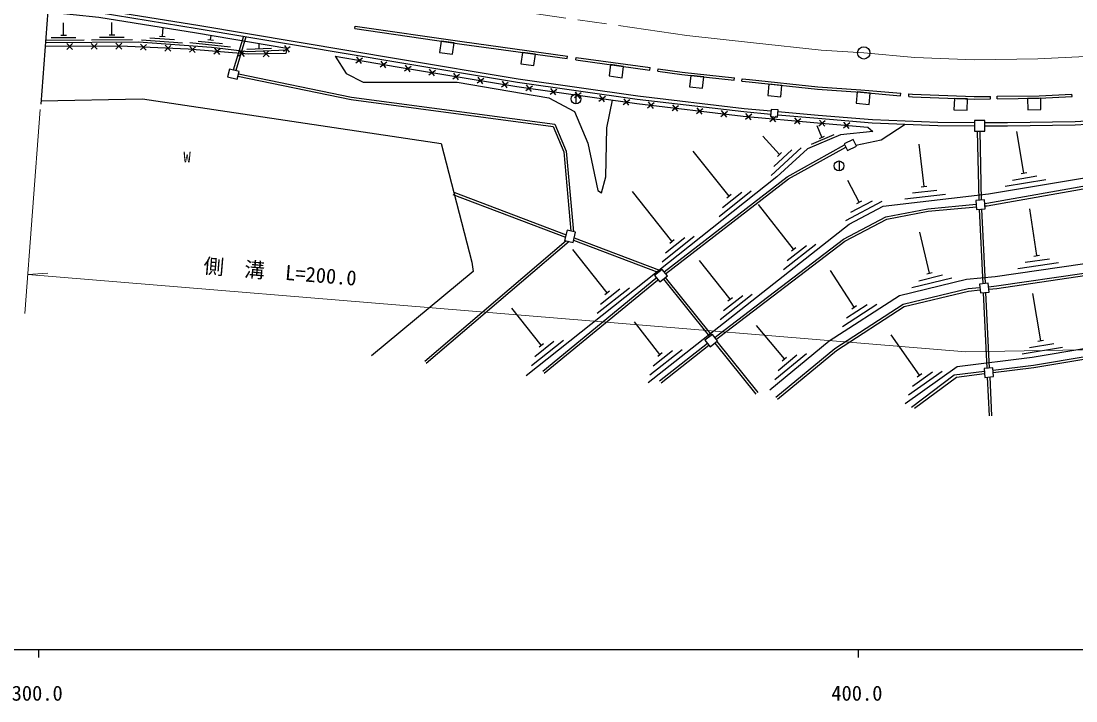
# Model space of a CAD drawing. Units: millimetres at full size, sheet at 1:1000; details may follow other scales. Extents: x 40000 to 680000, y 20000 to 380000.
# Drawn here: x 365881 to 494562, y 198715 to 281700 of the extents above; entities that cross this region are included whole.
import ezdxf
from ezdxf.enums import TextEntityAlignment as Align

# ---------------------------------------------------------------- set-up
doc = ezdxf.new("R2010")
doc.units = ezdxf.units.MM
doc.header["$LTSCALE"] = 1000
doc.linetypes.add('CHAIN', pattern=[18.5, 12, -1.5, 3.5, -1.5])
for name, color, linetype, lineweight in [('M-BGD', 7, 'Continuous', 25), ('M-BMK', 2, 'CHAIN', 13), ('M-BMK-OTRS', 5, 'Continuous', 25), ('M-BMK-SRVR', 3, 'Continuous', 25), ('M-STR-HTXT', 7, 'Continuous', 13), ('M-TTL-BAND', 7, 'Continuous', 25)]:
    doc.layers.add(name, color=color, linetype=linetype, lineweight=lineweight)
doc.styles.add('ＭＳ ゴシック', font='')
doc.styles.get('ＭＳ ゴシック').set_extended_font_data('MS Gothic')

msp = doc.modelspace()

# ---------------------------------------------------------------- linework, layer by layer
at = {"layer": 'M-BGD'}
for p, q in [((371063, 279992), (371053, 281492)), ((376956, 280030), (376947, 281530)), ((383115, 279844), (383193, 280916)), ((406609, 280776), (406652, 281073)), ((368861, 279377), (373566, 279408)), ((369565, 279682), (372565, 279702)), ((370713, 279989), (371413, 279994)), ((374460, 279414), (379460, 279447)), ((375458, 279721), (378458, 279740)), ((376606, 280028), (377306, 280033)), ((380578, 279427), (385564, 279064)), ((381597, 279653), (384589, 279435)), ((382766, 279869), (383464, 279818)), ((387481, 279268), (390465, 278964)), ((388655, 279450), (389352, 279379)), ((389004, 279414), (389059, 279955)), ((392999, 279849), (391767, 275720)), ((393287, 279764), (392059, 275649)), ((371445, 278951), (372157, 278249)), ((372152, 278956), (371449, 278244)), ((374444, 278972), (375156, 278269)), ((375152, 278977), (374449, 278265)), ((377444, 278992), (378156, 278290)), ((378151, 278997), (377449, 278285)), ((381166, 278854), (380429, 278179)), ((380460, 278885), (381135, 278148)), ((384163, 278722), (383426, 278047)), ((383457, 278753), (384132, 278015)), ((387171, 278557), (386410, 277908)), ((386456, 279071), (391430, 278564)), ((386466, 278613), (387115, 277852)), ((390162, 278317), (389400, 277669)), ((389457, 278374), (390105, 277612)), ((393152, 278077), (392391, 277429)), ((392447, 278134), (393096, 277372)), ((393431, 278281), (396428, 278405)), ((394929, 278343), (394905, 278943)), ((395411, 278055), (396126, 277355)), ((396118, 278062), (395419, 277348)), ((397884, 278020), (398713, 278580)), ((398019, 278714), (398579, 277886)), ((406727, 276624), (407542, 277204)), ((407424, 276507), (406844, 277322)), ((409685, 276127), (410500, 276707)), ((410383, 276010), (409803, 276824)), ((432488, 277121), (432529, 277418)), ((433566, 276972), (433607, 277269)), ((433566, 276972), (442597, 275720)), ((433607, 277269), (442638, 276017)), ((412645, 275632), (413458, 276214)), ((413343, 275516), (412761, 276329)), ((415605, 275142), (416418, 275724)), ((416303, 275027), (415720, 275840)), ((442597, 275720), (442638, 276017)), ((443548, 275588), (443589, 275885)), ((418565, 274652), (419378, 275235)), ((419262, 274537), (418680, 275350)), ((421525, 274163), (422338, 274745)), ((422222, 274048), (421640, 274861)), ((424484, 273673), (425297, 274256)), ((425182, 273558), (424600, 274371)), ((452882, 274473), (452915, 274771)), ((453820, 274369), (453853, 274668)), ((427456, 273208), (428256, 273809)), ((428156, 273109), (427556, 273908)), ((430426, 272786), (431226, 273387)), ((431126, 272687), (430526, 273486)), ((433396, 272364), (434196, 272965)), ((434096, 272265), (433496, 273064)), ((473161, 272591), (473187, 272890)), ((433574, 272801), (433574, 271601)), ((436367, 271942), (437166, 272543)), ((437067, 271842), (436466, 272642)), ((439337, 271520), (440136, 272120)), ((440037, 271420), (439436, 272220)), ((442319, 271128), (443105, 271747)), ((443021, 271045), (442402, 271830)), ((474162, 272502), (474188, 272801)), ((484156, 272203), (484151, 272503)), ((484955, 272215), (484951, 272515)), ((494097, 272498), (494082, 272798)), ((445298, 270775), (446084, 271393)), ((446000, 270691), (445381, 271477)), ((448277, 270421), (449063, 271040)), ((448979, 270338), (448361, 271123)), ((451256, 270067), (452042, 270686)), ((451958, 269984), (451340, 270769)), ((454246, 269721), (455014, 270362)), ((454950, 269658), (454310, 270425)), ((457234, 269452), (458002, 270093)), ((457938, 269388), (457298, 270156)), ((460222, 269183), (460990, 269824)), ((460926, 269119), (460285, 269887)), ((463212, 268914), (463976, 269559)), ((463916, 268855), (463272, 269619)), ((466201, 268660), (466965, 269305)), ((466906, 268600), (466261, 269365)), ((462324, 266658), (465083, 267837)), ((463586, 267523), (462996, 268902)), ((463264, 267385), (463907, 267661)), ((482535, 268273), (482718, 259824)), ((482835, 268279), (483017, 259851)), ((488211, 263140), (487363, 268209)), ((458396, 265422), (456368, 267632)), ((476048, 261496), (475446, 266694)), ((452245, 260348), (447880, 265839)), ((457366, 262847), (461049, 266228)), ((457697, 263966), (459907, 265994)), ((458138, 265185), (458654, 265659)), ((465662, 264626), (465662, 263426)), ((486831, 262300), (489790, 262795)), ((487866, 263082), (488557, 263197)), ((468137, 259595), (466727, 262243)), ((475700, 261455), (476396, 261536)), ((485944, 261543), (490875, 262369)), ((418546, 260551), (432290, 255327)), ((418653, 260831), (432361, 255621)), ((445286, 254817), (440462, 260887)), ((451034, 257853), (454948, 260964)), ((451444, 258945), (453792, 260812)), ((451971, 260130), (452519, 260566)), ((473703, 260016), (478670, 260591)), ((474627, 260727), (477607, 261072)), ((460130, 253855), (455841, 259305)), ((466494, 257360), (470907, 259710)), ((467095, 258360), (469743, 259770)), ((467828, 259430), (468446, 259759)), ((482757, 258733), (483196, 249638)), ((483056, 258760), (483495, 249664)), ((489783, 253071), (488940, 258792)), ((432379, 254872), (415116, 240128)), ((444076, 252322), (447990, 255433)), ((444485, 253414), (446834, 255281)), ((445012, 254599), (445560, 255035)), ((476701, 250944), (475507, 255914)), ((432739, 254785), (415311, 239900)), ((437383, 248536), (433176, 253829)), ((458907, 251366), (462836, 254458)), ((459322, 252456), (461679, 254311)), ((459854, 253638), (460405, 254071)), ((452380, 247757), (448652, 252495)), ((487485, 251519), (492431, 252248)), ((488387, 252259), (491354, 252696)), ((489437, 253020), (490129, 253122)), ((467522, 246782), (464626, 251244)), ((476361, 250862), (477041, 251025)), ((444240, 250199), (449873, 243185)), ((444474, 250387), (450107, 243372)), ((474551, 249193), (479412, 250361)), ((475383, 250010), (478300, 250711)), ((436173, 246041), (440087, 249152)), ((436582, 247133), (438931, 248999)), ((437109, 248318), (437657, 248753)), ((451158, 245268), (455087, 248360)), ((483249, 248548), (483694, 239323)), ((483548, 248574), (483993, 239349)), ((490271, 242681), (489297, 248460)), ((451572, 246358), (453930, 248213)), ((452105, 247541), (452655, 247974)), ((466079, 244415), (470273, 247137)), ((466591, 245462), (469107, 247096)), ((429343, 242145), (425763, 246649)), ((467229, 246592), (467816, 246973)), ((443816, 241019), (440708, 244969)), ((458999, 240465), (455614, 244557)), ((475500, 238489), (472015, 243403)), ((428133, 239650), (432047, 242761)), ((428542, 240742), (430891, 242609)), ((429069, 241928), (429617, 242363)), ((443777, 237768), (449600, 242371)), ((443963, 237532), (449787, 242137)), ((450516, 242384), (455518, 236157)), ((450751, 242571), (455752, 236345)), ((488891, 241840), (491850, 242339)), ((489926, 242623), (490616, 242739)), ((442594, 238530), (446523, 241622)), ((443009, 239620), (445366, 241475)), ((443541, 240802), (444092, 241235)), ((457837, 237947), (461690, 241133)), ((458225, 239046), (460537, 240958)), ((458729, 240242), (459269, 240688)), ((488005, 241082), (492935, 241913)), ((474154, 236064), (478233, 238957)), ((474623, 237132), (477070, 238868)), ((475214, 238287), (475785, 238692)), ((483747, 238233), (483976, 233498)), ((484046, 238260), (484275, 233513))]:
    msp.add_line(p, q, dxfattribs=at)
for points in [[(369162, 283362), (375418, 282732), (387373, 280796), (411859, 276677), (426454, 274263), (441055, 272188), (454033, 270647), (457338, 270350)], [(369192, 283761), (375470, 283129), (387438, 281190), (411925, 277072), (426515, 274659), (441107, 272585), (454074, 271045), (457366, 270749)], [(442381, 237599), (466920, 256907), (471046, 259104), (483905, 260594), (516116, 265984), (534672, 272371), (542039, 275090), (562095, 283565)], [(369107, 282814), (375346, 282187), (387283, 280253), (398318, 278397)], [(406609, 280776), (419660, 278899), (432488, 277121)], [(406652, 281073), (419702, 279196), (432529, 277418)], [(398318, 278397), (398189, 277731), (393658, 277682), (386252, 278276), (377941, 278642), (368801, 278579)], [(368838, 279077), (380222, 279152), (389123, 278504), (393527, 277985), (398276, 278181)], [(457235, 236670), (464480, 242661), (473027, 248210), (481216, 250177), (484725, 250506), (495366, 252074), (517259, 256448), (526904, 259051), (536914, 262283), (548888, 266731), (558116, 270814), (565070, 274125), (573241, 278284)], [(404176, 277412), (405519, 275290), (407609, 274226), (419062, 274264), (430274, 272325), (433396, 270651), (435028, 266788), (436221, 261004), (436694, 260737), (437217, 262704), (437339, 268671), (438028, 272063)], [(404176, 277412), (411769, 276135), (426371, 273720), (440984, 271643), (453976, 270100), (463033, 269284), (469172, 268762)], [(443548, 275588), (446485, 275181), (452882, 274473)], [(443589, 275885), (446522, 275479), (452915, 274771)], [(392327, 274968), (406158, 272124), (430783, 268835), (432091, 265729), (432965, 256054)], [(392398, 275260), (406208, 272420), (430992, 269109), (432385, 265802), (433273, 255979)], [(453820, 274369), (454716, 274270), (463051, 273377), (468304, 273021), (473161, 272591)], [(453853, 274668), (454749, 274568), (463077, 273676), (468327, 273320), (473187, 272890)], [(368301, 271966), (380703, 272224), (417120, 266749), (420871, 252268), (421029, 251117), (408635, 240821)], [(474162, 272502), (474617, 272462), (482148, 272174), (484156, 272203)], [(474188, 272801), (474636, 272761), (482152, 272475), (484151, 272503)], [(484951, 272515), (490085, 272589), (494082, 272798)], [(484955, 272215), (490095, 272289), (494097, 272498)], [(458191, 270273), (463081, 269832), (469718, 269268), (477722, 268956), (482174, 268933)], [(458218, 270672), (463116, 270231), (469743, 269667), (477731, 269356), (482174, 269333)], [(467727, 266554), (470804, 267212), (473720, 269112)], [(483454, 269326), (486221, 269311), (494461, 269444), (501559, 269856)], [(483454, 268926), (486223, 268911), (494476, 269044), (501582, 269457)], [(465834, 267831), (461809, 266111), (458067, 262676), (427502, 238382)], [(469172, 268762), (469783, 268220), (465834, 267831)], [(473742, 235036), (480097, 239543), (489244, 240683), (502550, 242925), (514871, 245441), (523745, 247458), (534045, 250469), (546846, 254800), (555366, 258248), (564543, 262342), (573152, 266419), (577533, 268733)], [(444326, 251078), (459326, 262688), (466348, 266594)], [(444513, 250843), (459492, 262437), (466482, 266325)], [(483448, 259432), (483696, 259455), (515184, 265030)], [(483474, 259133), (483736, 259158), (515231, 264733)], [(450511, 243091), (450923, 243417), (466229, 255073), (471377, 257792), (476502, 258787), (482391, 259334)], [(450698, 242857), (451107, 243180), (466391, 254819), (471478, 257505), (476544, 258490), (482417, 259035)], [(433278, 254951), (443563, 251042), (443596, 251001)], [(433349, 255245), (443746, 251293), (443830, 251188)], [(483908, 249275), (484863, 249364), (495563, 250941), (517086, 255241)], [(483935, 248976), (484898, 249066), (495614, 250645), (517133, 254944)], [(429519, 238949), (443324, 250302), (443407, 250367)], [(429710, 238717), (443511, 250068), (443594, 250132)], [(457967, 235784), (465161, 241733), (473488, 247138), (481405, 249040), (482852, 249175)], [(458159, 235553), (465339, 241491), (473608, 246858), (481454, 248743), (482878, 248876)], [(484451, 239084), (489389, 239693), (502734, 241942), (515082, 244463), (519097, 245376)], [(484476, 238793), (489433, 239396), (502789, 241647), (515146, 244170), (519145, 245079)], [(474507, 234568), (479718, 238501), (483396, 238954)], [(474864, 234454), (479992, 238247), (483422, 238664)]]:
    msp.add_lwpolyline(points, dxfattribs=at)
for points in [[(418723, 279034), (417139, 279262), (416940, 277876), (418524, 277648)], [(428635, 277655), (427050, 277875), (426858, 276488), (428443, 276268)], [(391290, 275835), (391064, 274900), (392242, 274616), (392468, 275550)], [(439390, 276165), (437805, 276384), (437613, 274998), (439197, 274778)], [(449172, 274884), (447581, 275060), (447427, 273668), (449018, 273492)], [(458706, 273843), (457115, 274013), (456966, 272621), (458556, 272451)], [(469479, 272917), (467885, 273058), (467761, 271664), (469355, 271522)], [(481334, 272205), (479735, 272266), (479682, 270868), (481281, 270807)], [(490271, 272298), (488671, 272264), (488701, 270865), (490300, 270898)], [(457378, 270921), (457317, 270042), (458171, 269983), (458231, 270863)], [(482174, 269561), (482174, 268273), (483454, 268273), (483454, 269561)], [(466289, 266712), (466698, 265894), (467785, 266437), (467376, 267256)], [(482350, 259792), (482446, 258706), (483503, 258799), (483408, 259885)], [(432493, 256168), (432191, 254917), (433211, 254671), (433512, 255922)], [(443172, 250661), (443813, 249858), (444720, 250584), (444079, 251386)], [(482814, 249604), (482909, 248518), (483967, 248611), (483871, 249697)], [(449309, 242735), (449951, 241932), (450858, 242657), (450217, 243460)], [(483367, 239294), (483462, 238208), (484519, 238301), (484424, 239387)]]:
    msp.add_lwpolyline(points, close=True, dxfattribs=at)
for centre in [(433574, 272201), (465662, 264026)]:
    msp.add_circle(centre, 600, dxfattribs=at)
at = {"layer": 'M-BMK'}
msp.add_lwpolyline([(369779, 291517), (420455, 283791), (447092, 279943), (455236, 279042), (463469, 278160), (468678, 277807), (474921, 277254), (482205, 276976), (489935, 277087), (498445, 277532), (506831, 278396), (515261, 279516), (525619, 281578), (538375, 284871), (546847, 287544), (556061, 291001), (563322, 293977), (565701, 295059)], dxfattribs=at)
at = {"layer": 'M-BMK-OTRS'}
msp.add_line((372711, 330302), (368269, 271549), dxfattribs=at)
at = {"layer": 'M-BMK-SRVR'}
msp.add_circle((468678, 277807), 750, dxfattribs=at)
msp.add_circle((468678, 277807), 750, dxfattribs=at)
at = {"layer": 'M-STR-HTXT'}
for p, q in [((366338, 246011), (368221, 270916)), ((366699, 250777), (369150, 250917))]:
    msp.add_line(p, q, dxfattribs=at)
msp.add_lwpolyline([(366699, 250777), (481140, 241313), (507197, 241782), (522870, 244184), (544476, 249746), (556544, 254350), (578676, 266190)], dxfattribs=at)
at = {"layer": 'M-TTL-BAND'}
for p, q in [((40000, 205000), (579000, 205000)), ((368000, 205000), (368000, 204000)), ((468000, 205000), (468000, 204000))]:
    msp.add_line(p, q, dxfattribs=at)

# ---------------------------------------------------------------- texts
at = {"layer": 'M-BGD', "style": 'ＭＳ ゴシック'}
msp.add_text('W', height=1320, dxfattribs=at).set_placement((386133, 265107), align=Align.MIDDLE_CENTER)
at = {"layer": 'M-STR-HTXT', "style": 'ＭＳ ゴシック'}
msp.add_text('側\u3000溝\u3000L=200.0', height=1833, rotation=355.273, dxfattribs=at).set_placement((397356, 249620), align=Align.BOTTOM_CENTER)
at = {"layer": 'M-TTL-BAND', "style": 'ＭＳ ゴシック'}
for s, p in [('300.0', (367844, 198195)), ('400.0', (467844, 198195))]:
    msp.add_text(s, height=1833, dxfattribs=at).set_placement(p, align=Align.BOTTOM_CENTER)

doc.saveas('drawing.dxf')
